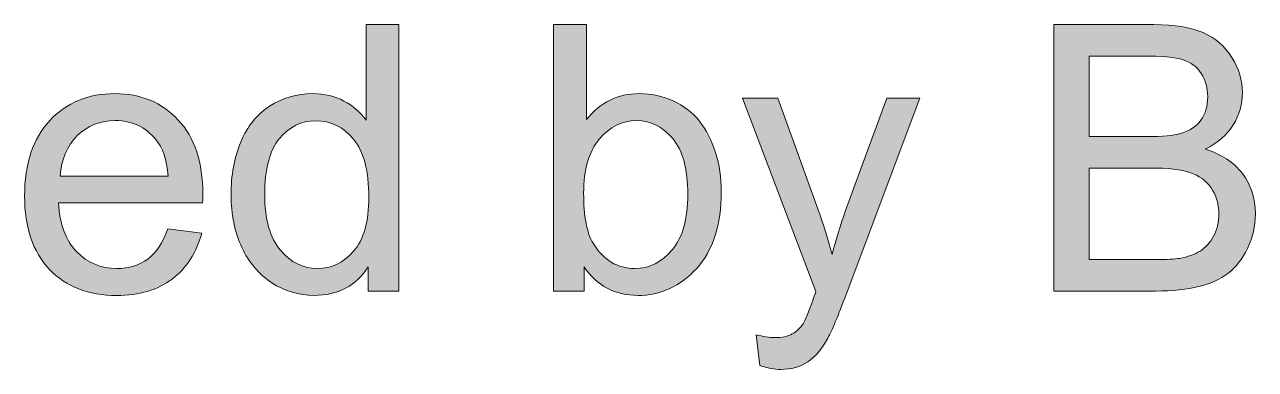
# Model space of a CAD drawing. Header units: inches. Extents: x 0.2 to 13, y -17.3 to -0.1.
# Drawn here: x 0.841 to 1.391, y -0.501 to -0.347 of the extents above; entities that cross this region are included whole.
import ezdxf

# ---------------------------------------------------------------- set-up
doc = ezdxf.new("R2010")
doc.units = ezdxf.units.IN
doc.header["$MEASUREMENT"] = 0
doc.layers.add('Layer 1', color=7, linetype='Continuous')

# ---------------------------------------------------------------- blocks, each defined once
blk = doc.blocks.new('block 3')
at = {"layer": 'Layer 1', "true_color": 0xffffff}
h = blk.add_hatch(color=7, dxfattribs=at)
h.dxf.hatch_style = 2
edge = h.paths.add_edge_path()
edge.add_spline(control_points=[(0.99448, -0.46581), (0.99448, -0.46581), (0.99448, -0.45491), (0.99448, -0.45491), (0.989, -0.46348), (0.98094, -0.46777), (0.97031, -0.46777), (0.96342, -0.46777), (0.95709, -0.46587), (0.95131, -0.46207), (0.94553, -0.45827), (0.94105, -0.45297), (0.93788, -0.44616), (0.93471, -0.43935), (0.93312, -0.43153), (0.93312, -0.42268), (0.93312, -0.41406), (0.93456, -0.40623), (0.93743, -0.3992), (0.94031, -0.39218), (0.94462, -0.38679), (0.95037, -0.38305), (0.95612, -0.37931), (0.96255, -0.37743), (0.96966, -0.37743), (0.97487, -0.37743), (0.97951, -0.37853), (0.98357, -0.38073), (0.98764, -0.38293), (0.99095, -0.38579), (0.9935, -0.38932), (0.9935, -0.38932), (0.9935, -0.34651), (0.9935, -0.34651), (0.9935, -0.34651), (1.00807, -0.34651), (1.00807, -0.34651), (1.00807, -0.34651), (1.00807, -0.46581), (1.00807, -0.46581), (1.00807, -0.46581), (0.99448, -0.46581), (0.99448, -0.46581)], knot_values=[0, 0, 0, 0, 1, 1, 1, 2, 2, 2, 3, 3, 3, 4, 4, 4, 5, 5, 5, 6, 6, 6, 7, 7, 7, 8, 8, 8, 9, 9, 9, 10, 10, 10, 11, 11, 11, 12, 12, 12, 13, 13, 13, 14, 14, 14, 14], degree=3, periodic=1)
edge = h.paths.add_edge_path()
edge.add_spline(control_points=[(0.94817, -0.42268), (0.94817, -0.43375), (0.95051, -0.44202), (0.95517, -0.4475), (0.95984, -0.45298), (0.96535, -0.45572), (0.97169, -0.45572), (0.9781, -0.45572), (0.98353, -0.4531), (0.98801, -0.44787), (0.99249, -0.44263), (0.99472, -0.43464), (0.99472, -0.4239), (0.99472, -0.41208), (0.99245, -0.40339), (0.98789, -0.39786), (0.98333, -0.39233), (0.97772, -0.38956), (0.97104, -0.38956), (0.96453, -0.38956), (0.95909, -0.39222), (0.95473, -0.39754), (0.95036, -0.40285), (0.94817, -0.41123), (0.94817, -0.42268)], knot_values=[0, 0, 0, 0, 1, 1, 1, 2, 2, 2, 3, 3, 3, 4, 4, 4, 5, 5, 5, 6, 6, 6, 7, 7, 7, 8, 8, 8, 8], degree=3, periodic=1)
h = blk.add_hatch(color=7, dxfattribs=at)
h.dxf.hatch_style = 2
edge = h.paths.add_edge_path()
edge.add_spline(control_points=[(1.09092, -0.46581), (1.09092, -0.46581), (1.07732, -0.46581), (1.07732, -0.46581), (1.07732, -0.46581), (1.07732, -0.34651), (1.07732, -0.34651), (1.07732, -0.34651), (1.09197, -0.34651), (1.09197, -0.34651), (1.09197, -0.34651), (1.09197, -0.38907), (1.09197, -0.38907), (1.09816, -0.38131), (1.10605, -0.37743), (1.11565, -0.37743), (1.12097, -0.37743), (1.126, -0.37851), (1.13075, -0.38065), (1.1355, -0.38279), (1.1394, -0.3858), (1.14247, -0.38968), (1.14553, -0.39356), (1.14794, -0.39824), (1.14967, -0.40372), (1.15141, -0.4092), (1.15228, -0.41506), (1.15228, -0.4213), (1.15228, -0.43611), (1.14861, -0.44756), (1.14129, -0.45564), (1.13397, -0.46372), (1.12518, -0.46777), (1.11492, -0.46777), (1.10472, -0.46777), (1.09672, -0.46351), (1.09092, -0.45499), (1.09092, -0.45499), (1.09092, -0.46581), (1.09092, -0.46581)], knot_values=[0, 0, 0, 0, 1, 1, 1, 2, 2, 2, 3, 3, 3, 4, 4, 4, 5, 5, 5, 6, 6, 6, 7, 7, 7, 8, 8, 8, 9, 9, 9, 10, 10, 10, 11, 11, 11, 12, 12, 12, 13, 13, 13, 13], degree=3, periodic=1)
edge = h.paths.add_edge_path()
edge.add_spline(control_points=[(1.09075, -0.42195), (1.09075, -0.43231), (1.09216, -0.4398), (1.09498, -0.44441), (1.0996, -0.45195), (1.10583, -0.45572), (1.1137, -0.45572), (1.1201, -0.45572), (1.12564, -0.45294), (1.1303, -0.44738), (1.13497, -0.44182), (1.1373, -0.43353), (1.1373, -0.42252), (1.1373, -0.41123), (1.13506, -0.40291), (1.13059, -0.39754), (1.12611, -0.39216), (1.1207, -0.38948), (1.11435, -0.38948), (1.10795, -0.38948), (1.10242, -0.39226), (1.09775, -0.39782), (1.09309, -0.40338), (1.09075, -0.41142), (1.09075, -0.42195)], knot_values=[0, 0, 0, 0, 1, 1, 1, 2, 2, 2, 3, 3, 3, 4, 4, 4, 5, 5, 5, 6, 6, 6, 7, 7, 7, 8, 8, 8, 8], degree=3, periodic=1)
h = blk.add_hatch(color=7, dxfattribs=at)
h.dxf.hatch_style = 2
edge = h.paths.add_edge_path()
edge.add_spline(control_points=[(1.30096, -0.46581), (1.30096, -0.46581), (1.30096, -0.34651), (1.30096, -0.34651), (1.30096, -0.34651), (1.34572, -0.34651), (1.34572, -0.34651), (1.35483, -0.34651), (1.36214, -0.34772), (1.36765, -0.35013), (1.37316, -0.35255), (1.37747, -0.35626), (1.38059, -0.36128), (1.38371, -0.3663), (1.38527, -0.37155), (1.38527, -0.37703), (1.38527, -0.38213), (1.38388, -0.38693), (1.38112, -0.39143), (1.37835, -0.39594), (1.37417, -0.39957), (1.36858, -0.40234), (1.3758, -0.40445), (1.38135, -0.40806), (1.38523, -0.41316), (1.38911, -0.41826), (1.39105, -0.42428), (1.39105, -0.43123), (1.39105, -0.43682), (1.38987, -0.44201), (1.38751, -0.44681), (1.38515, -0.45161), (1.38223, -0.45532), (1.37876, -0.45792), (1.37528, -0.46052), (1.37093, -0.46249), (1.3657, -0.46382), (1.36046, -0.46515), (1.35404, -0.46581), (1.34645, -0.46581), (1.34645, -0.46581), (1.30096, -0.46581), (1.30096, -0.46581)], knot_values=[0, 0, 0, 0, 1, 1, 1, 2, 2, 2, 3, 3, 3, 4, 4, 4, 5, 5, 5, 6, 6, 6, 7, 7, 7, 8, 8, 8, 9, 9, 9, 10, 10, 10, 11, 11, 11, 12, 12, 12, 13, 13, 13, 14, 14, 14, 14], degree=3, periodic=1)
edge = h.paths.add_edge_path()
edge.add_spline(control_points=[(1.31675, -0.39664), (1.31675, -0.39664), (1.34254, -0.39664), (1.34254, -0.39664), (1.34954, -0.39664), (1.35456, -0.39618), (1.3576, -0.39526), (1.36161, -0.39406), (1.36464, -0.39208), (1.36667, -0.38932), (1.36871, -0.38655), (1.36972, -0.38308), (1.36972, -0.3789), (1.36972, -0.37494), (1.36877, -0.37145), (1.36688, -0.36844), (1.36498, -0.36543), (1.36226, -0.36337), (1.35874, -0.36226), (1.35521, -0.36115), (1.34916, -0.36059), (1.34059, -0.36059), (1.34059, -0.36059), (1.31675, -0.36059), (1.31675, -0.36059), (1.31675, -0.36059), (1.31675, -0.39664), (1.31675, -0.39664)], knot_values=[0, 0, 0, 0, 1, 1, 1, 2, 2, 2, 3, 3, 3, 4, 4, 4, 5, 5, 5, 6, 6, 6, 7, 7, 7, 8, 8, 8, 9, 9, 9, 9], degree=3, periodic=1)
edge = h.paths.add_edge_path()
edge.add_spline(control_points=[(1.31675, -0.45173), (1.31675, -0.45173), (1.34645, -0.45173), (1.34645, -0.45173), (1.35155, -0.45173), (1.35513, -0.45154), (1.35719, -0.45117), (1.36083, -0.45051), (1.36386, -0.44943), (1.36631, -0.44791), (1.36875, -0.44639), (1.37075, -0.44418), (1.37233, -0.44128), (1.3739, -0.43837), (1.37469, -0.43502), (1.37469, -0.43123), (1.37469, -0.42678), (1.37355, -0.42291), (1.37127, -0.41963), (1.36899, -0.41635), (1.36583, -0.41404), (1.36179, -0.41271), (1.35775, -0.41138), (1.35193, -0.41072), (1.34433, -0.41072), (1.34433, -0.41072), (1.31675, -0.41072), (1.31675, -0.41072), (1.31675, -0.41072), (1.31675, -0.45173), (1.31675, -0.45173)], knot_values=[0, 0, 0, 0, 1, 1, 1, 2, 2, 2, 3, 3, 3, 4, 4, 4, 5, 5, 5, 6, 6, 6, 7, 7, 7, 8, 8, 8, 9, 9, 9, 10, 10, 10, 10], degree=3, periodic=1)
h = blk.add_hatch(color=7, dxfattribs=at)
h.dxf.hatch_style = 2
edge = h.paths.add_edge_path()
edge.add_spline(control_points=[(0.90488, -0.43798), (0.90488, -0.43798), (0.92002, -0.43985), (0.92002, -0.43985), (0.91763, -0.4487), (0.91321, -0.45556), (0.90675, -0.46044), (0.9003, -0.46533), (0.89205, -0.46777), (0.88201, -0.46777), (0.86937, -0.46777), (0.85935, -0.46387), (0.85194, -0.45609), (0.84454, -0.4483), (0.84083, -0.43738), (0.84083, -0.42333), (0.84083, -0.40879), (0.84458, -0.39751), (0.85206, -0.38948), (0.85955, -0.38145), (0.86926, -0.37743), (0.8812, -0.37743), (0.89275, -0.37743), (0.90219, -0.38137), (0.90952, -0.38923), (0.91684, -0.3971), (0.92051, -0.40817), (0.92051, -0.42244), (0.92051, -0.42331), (0.92048, -0.42461), (0.92042, -0.42634), (0.92042, -0.42634), (0.85597, -0.42634), (0.85597, -0.42634), (0.85651, -0.43584), (0.8592, -0.44311), (0.86403, -0.44815), (0.86886, -0.4532), (0.87488, -0.45572), (0.88209, -0.45572), (0.88746, -0.45572), (0.89205, -0.45431), (0.89585, -0.45149), (0.89964, -0.44867), (0.90266, -0.44417), (0.90488, -0.43798)], knot_values=[0, 0, 0, 0, 1, 1, 1, 2, 2, 2, 3, 3, 3, 4, 4, 4, 5, 5, 5, 6, 6, 6, 7, 7, 7, 8, 8, 8, 9, 9, 9, 10, 10, 10, 11, 11, 11, 12, 12, 12, 13, 13, 13, 14, 14, 14, 15, 15, 15, 15], degree=3, periodic=1)
edge = h.paths.add_edge_path()
edge.add_spline(control_points=[(0.85678, -0.4143), (0.85678, -0.4143), (0.90504, -0.4143), (0.90504, -0.4143), (0.90439, -0.40703), (0.90255, -0.40158), (0.89951, -0.39794), (0.89484, -0.3923), (0.88879, -0.38948), (0.88136, -0.38948), (0.87463, -0.38948), (0.86898, -0.39173), (0.86439, -0.39623), (0.85981, -0.40074), (0.85727, -0.40676), (0.85678, -0.4143)], knot_values=[0, 0, 0, 0, 1, 1, 1, 2, 2, 2, 3, 3, 3, 4, 4, 4, 5, 5, 5, 5], degree=3, periodic=1)
h = blk.add_hatch(color=7, dxfattribs=at)
h.dxf.hatch_style = 2
edge = h.paths.add_edge_path()
edge.add_spline(control_points=[(1.16945, -0.4991), (1.16945, -0.4991), (1.16782, -0.48534), (1.16782, -0.48534), (1.17102, -0.48621), (1.17381, -0.48665), (1.1762, -0.48665), (1.17946, -0.48665), (1.18206, -0.4861), (1.18401, -0.48502), (1.18597, -0.48393), (1.18757, -0.48242), (1.18882, -0.48046), (1.18974, -0.479), (1.19123, -0.47536), (1.19329, -0.46956), (1.19356, -0.46874), (1.194, -0.46755), (1.19459, -0.46598), (1.19459, -0.46598), (1.1618, -0.37939), (1.1618, -0.37939), (1.1618, -0.37939), (1.17759, -0.37939), (1.17759, -0.37939), (1.17759, -0.37939), (1.19557, -0.42944), (1.19557, -0.42944), (1.1979, -0.43578), (1.19999, -0.44246), (1.20184, -0.44946), (1.20352, -0.44273), (1.20553, -0.43616), (1.20786, -0.42976), (1.20786, -0.42976), (1.22633, -0.37939), (1.22633, -0.37939), (1.22633, -0.37939), (1.24098, -0.37939), (1.24098, -0.37939), (1.24098, -0.37939), (1.2081, -0.46728), (1.2081, -0.46728), (1.20458, -0.47677), (1.20184, -0.48331), (1.19988, -0.48689), (1.19728, -0.49172), (1.1943, -0.49526), (1.19093, -0.49751), (1.18757, -0.49976), (1.18355, -0.50089), (1.17889, -0.50089), (1.17607, -0.50089), (1.17292, -0.50029), (1.16945, -0.4991)], knot_values=[0, 0, 0, 0, 1, 1, 1, 2, 2, 2, 3, 3, 3, 4, 4, 4, 5, 5, 5, 6, 6, 6, 7, 7, 7, 8, 8, 8, 9, 9, 9, 10, 10, 10, 11, 11, 11, 12, 12, 12, 13, 13, 13, 14, 14, 14, 15, 15, 15, 16, 16, 16, 17, 17, 17, 18, 18, 18, 18], degree=3, periodic=1)
at = {"layer": 'Layer 1', "lineweight": 0}
for points, knots in [([(0.99448, -0.46581), (0.99448, -0.46581), (0.99448, -0.45491), (0.99448, -0.45491), (0.989, -0.46348), (0.98094, -0.46777), (0.97031, -0.46777), (0.96342, -0.46777), (0.95709, -0.46587), (0.95131, -0.46207), (0.94553, -0.45827), (0.94105, -0.45297), (0.93788, -0.44616), (0.93471, -0.43935), (0.93312, -0.43153), (0.93312, -0.42268), (0.93312, -0.41406), (0.93456, -0.40623), (0.93743, -0.3992), (0.94031, -0.39218), (0.94462, -0.38679), (0.95037, -0.38305), (0.95612, -0.37931), (0.96255, -0.37743), (0.96966, -0.37743), (0.97487, -0.37743), (0.97951, -0.37853), (0.98357, -0.38073), (0.98764, -0.38293), (0.99095, -0.38579), (0.9935, -0.38932), (0.9935, -0.38932), (0.9935, -0.34651), (0.9935, -0.34651), (0.9935, -0.34651), (1.00807, -0.34651), (1.00807, -0.34651), (1.00807, -0.34651), (1.00807, -0.46581), (1.00807, -0.46581), (1.00807, -0.46581), (0.99448, -0.46581), (0.99448, -0.46581)], [0, 0, 0, 0, 1, 1, 1, 2, 2, 2, 3, 3, 3, 4, 4, 4, 5, 5, 5, 6, 6, 6, 7, 7, 7, 8, 8, 8, 9, 9, 9, 10, 10, 10, 11, 11, 11, 12, 12, 12, 13, 13, 13, 14, 14, 14, 14]), ([(1.09092, -0.46581), (1.09092, -0.46581), (1.07732, -0.46581), (1.07732, -0.46581), (1.07732, -0.46581), (1.07732, -0.34651), (1.07732, -0.34651), (1.07732, -0.34651), (1.09197, -0.34651), (1.09197, -0.34651), (1.09197, -0.34651), (1.09197, -0.38907), (1.09197, -0.38907), (1.09816, -0.38131), (1.10605, -0.37743), (1.11565, -0.37743), (1.12097, -0.37743), (1.126, -0.37851), (1.13075, -0.38065), (1.1355, -0.38279), (1.1394, -0.3858), (1.14247, -0.38968), (1.14553, -0.39356), (1.14794, -0.39824), (1.14967, -0.40372), (1.15141, -0.4092), (1.15228, -0.41506), (1.15228, -0.4213), (1.15228, -0.43611), (1.14861, -0.44756), (1.14129, -0.45564), (1.13397, -0.46372), (1.12518, -0.46777), (1.11492, -0.46777), (1.10472, -0.46777), (1.09672, -0.46351), (1.09092, -0.45499), (1.09092, -0.45499), (1.09092, -0.46581), (1.09092, -0.46581)], [0, 0, 0, 0, 1, 1, 1, 2, 2, 2, 3, 3, 3, 4, 4, 4, 5, 5, 5, 6, 6, 6, 7, 7, 7, 8, 8, 8, 9, 9, 9, 10, 10, 10, 11, 11, 11, 12, 12, 12, 13, 13, 13, 13]), ([(1.30096, -0.46581), (1.30096, -0.46581), (1.30096, -0.34651), (1.30096, -0.34651), (1.30096, -0.34651), (1.34572, -0.34651), (1.34572, -0.34651), (1.35483, -0.34651), (1.36214, -0.34772), (1.36765, -0.35013), (1.37316, -0.35255), (1.37747, -0.35626), (1.38059, -0.36128), (1.38371, -0.3663), (1.38527, -0.37155), (1.38527, -0.37703), (1.38527, -0.38213), (1.38388, -0.38693), (1.38112, -0.39143), (1.37835, -0.39594), (1.37417, -0.39957), (1.36858, -0.40234), (1.3758, -0.40445), (1.38135, -0.40806), (1.38523, -0.41316), (1.38911, -0.41826), (1.39105, -0.42428), (1.39105, -0.43123), (1.39105, -0.43682), (1.38987, -0.44201), (1.38751, -0.44681), (1.38515, -0.45161), (1.38223, -0.45532), (1.37876, -0.45792), (1.37528, -0.46052), (1.37093, -0.46249), (1.3657, -0.46382), (1.36046, -0.46515), (1.35404, -0.46581), (1.34645, -0.46581), (1.34645, -0.46581), (1.30096, -0.46581), (1.30096, -0.46581)], [0, 0, 0, 0, 1, 1, 1, 2, 2, 2, 3, 3, 3, 4, 4, 4, 5, 5, 5, 6, 6, 6, 7, 7, 7, 8, 8, 8, 9, 9, 9, 10, 10, 10, 11, 11, 11, 12, 12, 12, 13, 13, 13, 14, 14, 14, 14]), ([(1.31675, -0.39664), (1.31675, -0.39664), (1.34254, -0.39664), (1.34254, -0.39664), (1.34954, -0.39664), (1.35456, -0.39618), (1.3576, -0.39526), (1.36161, -0.39406), (1.36464, -0.39208), (1.36667, -0.38932), (1.36871, -0.38655), (1.36972, -0.38308), (1.36972, -0.3789), (1.36972, -0.37494), (1.36877, -0.37145), (1.36688, -0.36844), (1.36498, -0.36543), (1.36226, -0.36337), (1.35874, -0.36226), (1.35521, -0.36115), (1.34916, -0.36059), (1.34059, -0.36059), (1.34059, -0.36059), (1.31675, -0.36059), (1.31675, -0.36059), (1.31675, -0.36059), (1.31675, -0.39664), (1.31675, -0.39664)], [0, 0, 0, 0, 1, 1, 1, 2, 2, 2, 3, 3, 3, 4, 4, 4, 5, 5, 5, 6, 6, 6, 7, 7, 7, 8, 8, 8, 9, 9, 9, 9]), ([(0.90488, -0.43798), (0.90488, -0.43798), (0.92002, -0.43985), (0.92002, -0.43985), (0.91763, -0.4487), (0.91321, -0.45556), (0.90675, -0.46044), (0.9003, -0.46533), (0.89205, -0.46777), (0.88201, -0.46777), (0.86937, -0.46777), (0.85935, -0.46387), (0.85194, -0.45609), (0.84454, -0.4483), (0.84083, -0.43738), (0.84083, -0.42333), (0.84083, -0.40879), (0.84458, -0.39751), (0.85206, -0.38948), (0.85955, -0.38145), (0.86926, -0.37743), (0.8812, -0.37743), (0.89275, -0.37743), (0.90219, -0.38137), (0.90952, -0.38923), (0.91684, -0.3971), (0.92051, -0.40817), (0.92051, -0.42244), (0.92051, -0.42331), (0.92048, -0.42461), (0.92042, -0.42634), (0.92042, -0.42634), (0.85597, -0.42634), (0.85597, -0.42634), (0.85651, -0.43584), (0.8592, -0.44311), (0.86403, -0.44815), (0.86886, -0.4532), (0.87488, -0.45572), (0.88209, -0.45572), (0.88746, -0.45572), (0.89205, -0.45431), (0.89585, -0.45149), (0.89964, -0.44867), (0.90266, -0.44417), (0.90488, -0.43798)], [0, 0, 0, 0, 1, 1, 1, 2, 2, 2, 3, 3, 3, 4, 4, 4, 5, 5, 5, 6, 6, 6, 7, 7, 7, 8, 8, 8, 9, 9, 9, 10, 10, 10, 11, 11, 11, 12, 12, 12, 13, 13, 13, 14, 14, 14, 15, 15, 15, 15]), ([(1.16945, -0.4991), (1.16945, -0.4991), (1.16782, -0.48534), (1.16782, -0.48534), (1.17102, -0.48621), (1.17381, -0.48665), (1.1762, -0.48665), (1.17946, -0.48665), (1.18206, -0.4861), (1.18401, -0.48502), (1.18597, -0.48393), (1.18757, -0.48242), (1.18882, -0.48046), (1.18974, -0.479), (1.19123, -0.47536), (1.19329, -0.46956), (1.19356, -0.46874), (1.194, -0.46755), (1.19459, -0.46598), (1.19459, -0.46598), (1.1618, -0.37939), (1.1618, -0.37939), (1.1618, -0.37939), (1.17759, -0.37939), (1.17759, -0.37939), (1.17759, -0.37939), (1.19557, -0.42944), (1.19557, -0.42944), (1.1979, -0.43578), (1.19999, -0.44246), (1.20184, -0.44946), (1.20352, -0.44273), (1.20553, -0.43616), (1.20786, -0.42976), (1.20786, -0.42976), (1.22633, -0.37939), (1.22633, -0.37939), (1.22633, -0.37939), (1.24098, -0.37939), (1.24098, -0.37939), (1.24098, -0.37939), (1.2081, -0.46728), (1.2081, -0.46728), (1.20458, -0.47677), (1.20184, -0.48331), (1.19988, -0.48689), (1.19728, -0.49172), (1.1943, -0.49526), (1.19093, -0.49751), (1.18757, -0.49976), (1.18355, -0.50089), (1.17889, -0.50089), (1.17607, -0.50089), (1.17292, -0.50029), (1.16945, -0.4991)], [0, 0, 0, 0, 1, 1, 1, 2, 2, 2, 3, 3, 3, 4, 4, 4, 5, 5, 5, 6, 6, 6, 7, 7, 7, 8, 8, 8, 9, 9, 9, 10, 10, 10, 11, 11, 11, 12, 12, 12, 13, 13, 13, 14, 14, 14, 15, 15, 15, 16, 16, 16, 17, 17, 17, 18, 18, 18, 18]), ([(0.85678, -0.4143), (0.85678, -0.4143), (0.90504, -0.4143), (0.90504, -0.4143), (0.90439, -0.40703), (0.90255, -0.40158), (0.89951, -0.39794), (0.89484, -0.3923), (0.88879, -0.38948), (0.88136, -0.38948), (0.87463, -0.38948), (0.86898, -0.39173), (0.86439, -0.39623), (0.85981, -0.40074), (0.85727, -0.40676), (0.85678, -0.4143)], [0, 0, 0, 0, 1, 1, 1, 2, 2, 2, 3, 3, 3, 4, 4, 4, 5, 5, 5, 5]), ([(0.94817, -0.42268), (0.94817, -0.43375), (0.95051, -0.44202), (0.95517, -0.4475), (0.95984, -0.45298), (0.96535, -0.45572), (0.97169, -0.45572), (0.9781, -0.45572), (0.98353, -0.4531), (0.98801, -0.44787), (0.99249, -0.44263), (0.99472, -0.43464), (0.99472, -0.4239), (0.99472, -0.41208), (0.99245, -0.40339), (0.98789, -0.39786), (0.98333, -0.39233), (0.97772, -0.38956), (0.97104, -0.38956), (0.96453, -0.38956), (0.95909, -0.39222), (0.95473, -0.39754), (0.95036, -0.40285), (0.94817, -0.41123), (0.94817, -0.42268)], [0, 0, 0, 0, 1, 1, 1, 2, 2, 2, 3, 3, 3, 4, 4, 4, 5, 5, 5, 6, 6, 6, 7, 7, 7, 8, 8, 8, 8]), ([(1.09075, -0.42195), (1.09075, -0.43231), (1.09216, -0.4398), (1.09498, -0.44441), (1.0996, -0.45195), (1.10583, -0.45572), (1.1137, -0.45572), (1.1201, -0.45572), (1.12564, -0.45294), (1.1303, -0.44738), (1.13497, -0.44182), (1.1373, -0.43353), (1.1373, -0.42252), (1.1373, -0.41123), (1.13506, -0.40291), (1.13059, -0.39754), (1.12611, -0.39216), (1.1207, -0.38948), (1.11435, -0.38948), (1.10795, -0.38948), (1.10242, -0.39226), (1.09775, -0.39782), (1.09309, -0.40338), (1.09075, -0.41142), (1.09075, -0.42195)], [0, 0, 0, 0, 1, 1, 1, 2, 2, 2, 3, 3, 3, 4, 4, 4, 5, 5, 5, 6, 6, 6, 7, 7, 7, 8, 8, 8, 8]), ([(1.31675, -0.45173), (1.31675, -0.45173), (1.34645, -0.45173), (1.34645, -0.45173), (1.35155, -0.45173), (1.35513, -0.45154), (1.35719, -0.45117), (1.36083, -0.45051), (1.36386, -0.44943), (1.36631, -0.44791), (1.36875, -0.44639), (1.37075, -0.44418), (1.37233, -0.44128), (1.3739, -0.43837), (1.37469, -0.43502), (1.37469, -0.43123), (1.37469, -0.42678), (1.37355, -0.42291), (1.37127, -0.41963), (1.36899, -0.41635), (1.36583, -0.41404), (1.36179, -0.41271), (1.35775, -0.41138), (1.35193, -0.41072), (1.34433, -0.41072), (1.34433, -0.41072), (1.31675, -0.41072), (1.31675, -0.41072), (1.31675, -0.41072), (1.31675, -0.45173), (1.31675, -0.45173)], [0, 0, 0, 0, 1, 1, 1, 2, 2, 2, 3, 3, 3, 4, 4, 4, 5, 5, 5, 6, 6, 6, 7, 7, 7, 8, 8, 8, 9, 9, 9, 10, 10, 10, 10])]:
    blk.add_open_spline(points, degree=3, knots=knots, dxfattribs=at)
blk = doc.blocks.new('block 2')
at = {"layer": 'Layer 1'}
blk.add_blockref('block 3', (0, 0), dxfattribs=at)

msp = doc.modelspace()

# ---------------------------------------------------------------- block references
at = {"layer": 'Layer 1'}
msp.add_blockref('block 2', (0, 0), dxfattribs=at)

doc.saveas('drawing.dxf')
